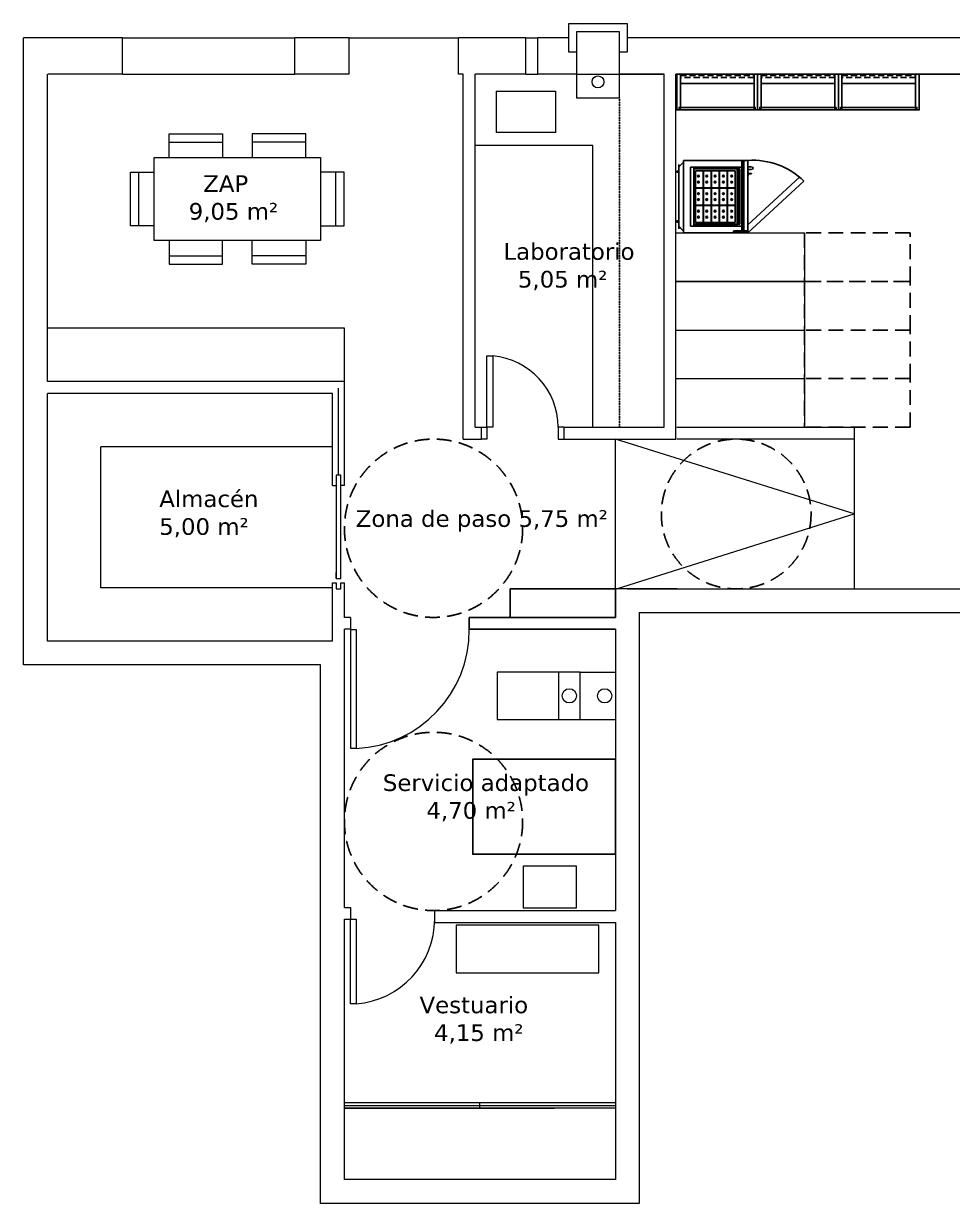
# Model space of a CAD drawing. Header units: inches. Extents: x -96389 to 34443, y 2 to 18625.
# Drawn here: x 14584 to 22401, y 2980 to 12906 of the extents above; entities that cross this region are included whole.
import ezdxf

# ---------------------------------------------------------------- set-up
doc = ezdxf.new("R2010")
doc.units = ezdxf.units.IN
doc.header["$LTSCALE"] = 2
doc.header["$MEASUREMENT"] = 0
for name, pattern in [('LÍNEAS_OCULTASX2', [0.75, 0.5, -0.25]), ('TRAZOS2', [0.375, 0.25, -0.125]), ('TRAZOSX2', [38.1, 25.4, -12.7])]:
    doc.linetypes.add(name, pattern=pattern)
for name, color, linetype in [('CARPINTERÍA', 4, 'Continuous'), ('CONCEP 2D', 7, 'Continuous'), ('LÍNEA FINA', 4, 'Continuous'), ('LÍNEA GRUESA', 1, 'Continuous'), ('LÍNEA MEDIA', 255, 'Continuous'), ('MOBILIARIO', 8, 'Continuous'), ('TEXTO', 7, 'Continuous')]:
    doc.layers.add(name, color=color, linetype=linetype)

# ---------------------------------------------------------------- blocks, each defined once
blk = doc.blocks.new('A$C1176482E')
at = {"layer": 'CONCEP 2D'}
for p, q in [((0.065, 0.6065), (0.064, 0.6065)), ((0.064, 0.6065), (0.064, 0.5951)), ((0.065, 0), (0.065, 0.61)), ((0.065, 0.61), (0.555, 0.61)), ((0.065, 0.5947), (0.065, 0.6065)), ((0.555, 0.61), (0.555, 0.0186)), ((0.5625, 0.6088), (0.555, 0.61)), ((0.555, 0.61), (0.555, 0.0186)), ((0.555, 0.0186), (0.555, 0.61)), ((0.57, 0.61), (0.5625, 0.6088)), ((0.5625, 0.6088), (0.5625, 0.0186)), ((0.57, 0.0186), (0.57, 0.61)), ((0.57, 0.0186), (0.57, 0.61)), ((0.605, 0.61), (0.57, 0.61)), ((0.57, 0.61), (0.57, 0.0186)), ((0.605, 0), (0.605, 0.61)), ((0, 0.5134), (0, 0.5163)), ((0.024, 0.5751), (0.023, 0.5751)), ((0.023, 0.5751), (0.023, 0.0349)), ((0.064, 0.5951), (0.024, 0.5551)), ((0.024, 0.0349), (0.024, 0.5751)), ((0.024, 0.5551), (0.024, 0.5443)), ((0.024, 0.5443), (0.025, 0.5443)), ((0.025, 0.5547), (0.065, 0.5947)), ((0.025, 0.5443), (0.025, 0.5547)), ((0.555, 0.5526), (0.1238, 0.5526)), ((0.1238, 0.5526), (0.1238, 0.0574)), ((0.1492, 0.5457), (0.1492, 0.5377)), ((0.1492, 0.5457), (0.1492, 0.5377)), ((0.5142, 0.5377), (0.1492, 0.5377)), ((0.1492, 0.5377), (0.1492, 0.0727)), ((0.1492, 0.5377), (0.5142, 0.5377)), ((0.1492, 0.5377), (0.1692, 0.5377)), ((0.5092, 0.5507), (0.1542, 0.5507)), ((0.1692, 0.5507), (0.1542, 0.5507)), ((0.4992, 0.5227), (0.1642, 0.5227)), ((0.1642, 0.5227), (0.1642, 0.0877)), ((0.1692, 0.5377), (0.1692, 0.5507)), ((0.2288, 0.3797), (0.2288, 0.5227)), ((0.2288, 0.5227), (0.2318, 0.5227)), ((0.2318, 0.5227), (0.2318, 0.3797)), ((0.2964, 0.3797), (0.2964, 0.5227)), ((0.2964, 0.5227), (0.2994, 0.5227)), ((0.2994, 0.5227), (0.2994, 0.3797)), ((0.364, 0.3797), (0.364, 0.5227)), ((0.364, 0.5227), (0.367, 0.5227)), ((0.367, 0.5227), (0.367, 0.3797)), ((0.4316, 0.3797), (0.4316, 0.5227)), ((0.4316, 0.5227), (0.4346, 0.5227)), ((0.4346, 0.5227), (0.4346, 0.3797)), ((0.4992, 0.0877), (0.4992, 0.5227)), ((0.5142, 0.5377), (0.5142, 0.5457)), ((0.5142, 0.0727), (0.5142, 0.5377)), ((0.5142, 0.5377), (0.5142, 0.0727)), ((0.5372, 0.5377), (0.5142, 0.5377)), ((0.5322, 0.5377), (0.5272, 0.5377)), ((0.5272, 0.5377), (0.5272, 0.0727)), ((0.5372, 0.5377), (0.5322, 0.5377)), ((0.5372, 0.0727), (0.5372, 0.5377)), ((0.5372, 0.0727), (0.5372, 0.5377)), ((0.632, 0.556), (0.605, 0.556)), ((0.605, 0.556), (0.605, 0.5344)), ((0.605, 0.5344), (0.632, 0.5344)), ((0.608, 0.5128), (0.605, 0.5128)), ((0.605, 0.5128), (0.605, 0.4828)), ((0.608, 0.4828), (0.608, 0.5128)), ((0.608, 0.4988), (0.636, 0.4988)), ((0.608, 0.4968), (0.608, 0.4988)), ((0.636, 0.4968), (0.608, 0.4968)), ((0.636, 0.4988), (0.636, 0.4968)), ((0.605, 0.4828), (0.608, 0.4828)), ((0.605, 0.068), (1.0399, 0.4687)), ((0.605, 0), (1.0769, 0.4348)), ((0.1642, 0.3767), (0.1642, 0.3797)), ((0.1642, 0.3797), (0.4992, 0.3797)), ((0.4992, 0.3767), (0.1642, 0.3767)), ((0.2318, 0.3797), (0.2288, 0.3797)), ((0.2288, 0.2337), (0.2288, 0.3767)), ((0.2288, 0.3767), (0.2318, 0.3767)), ((0.2318, 0.3767), (0.2318, 0.2337)), ((0.2994, 0.3797), (0.2964, 0.3797)), ((0.2964, 0.2337), (0.2964, 0.3767)), ((0.2964, 0.3767), (0.2994, 0.3767)), ((0.2994, 0.3767), (0.2994, 0.2337)), ((0.367, 0.3797), (0.364, 0.3797)), ((0.364, 0.2337), (0.364, 0.3767)), ((0.364, 0.3767), (0.367, 0.3767)), ((0.367, 0.3767), (0.367, 0.2337)), ((0.4346, 0.3797), (0.4316, 0.3797)), ((0.4316, 0.2337), (0.4316, 0.3767)), ((0.4316, 0.3767), (0.4346, 0.3767)), ((0.4346, 0.3767), (0.4346, 0.2337)), ((0.4992, 0.3797), (0.4992, 0.3767)), ((0.1642, 0.2307), (0.1642, 0.2337)), ((0.1642, 0.2337), (0.4992, 0.2337)), ((0.4992, 0.2307), (0.1642, 0.2307)), ((0.2318, 0.2337), (0.2288, 0.2337)), ((0.2288, 0.0877), (0.2288, 0.2307)), ((0.2288, 0.2307), (0.2318, 0.2307)), ((0.2318, 0.2307), (0.2318, 0.0877)), ((0.2994, 0.2337), (0.2964, 0.2337)), ((0.2964, 0.0877), (0.2964, 0.2307)), ((0.2964, 0.2307), (0.2994, 0.2307)), ((0.2994, 0.2307), (0.2994, 0.0877)), ((0.367, 0.2337), (0.364, 0.2337)), ((0.364, 0.0877), (0.364, 0.2307)), ((0.364, 0.2307), (0.367, 0.2307)), ((0.367, 0.2307), (0.367, 0.0877)), ((0.4346, 0.2337), (0.4316, 0.2337)), ((0.4316, 0.0877), (0.4316, 0.2307)), ((0.4316, 0.2307), (0.4346, 0.2307)), ((0.4346, 0.2307), (0.4346, 0.0877)), ((0.4992, 0.2337), (0.4992, 0.2307)), ((0, 0.0966), (0, 0.0937)), ((0.023, 0.0349), (0.024, 0.0349)), ((0.024, 0.0549), (0.024, 0.0657)), ((0.024, 0.0657), (0.025, 0.0657)), ((0.064, 0.0149), (0.024, 0.0549)), ((0.025, 0.0657), (0.025, 0.0553)), ((0.025, 0.0553), (0.065, 0.0153)), ((0.064, 0.0035), (0.064, 0.0149)), ((0.065, 0.0035), (0.064, 0.0035)), ((0.065, 0.0153), (0.065, 0.0035)), ((0.555, 0), (0.065, 0)), ((0.1238, 0.0574), (0.555, 0.0574)), ((0.1492, 0.0727), (0.5142, 0.0727)), ((0.1492, 0.0647), (0.1492, 0.0727)), ((0.1492, 0.0727), (0.5142, 0.0727)), ((0.1492, 0.0647), (0.1492, 0.0727)), ((0.1492, 0.0727), (0.1692, 0.0727)), ((0.5092, 0.0597), (0.1542, 0.0597)), ((0.1692, 0.0597), (0.1542, 0.0597)), ((0.1642, 0.0877), (0.4992, 0.0877)), ((0.1692, 0.0727), (0.1692, 0.0597)), ((0.2318, 0.0877), (0.2288, 0.0877)), ((0.2994, 0.0877), (0.2964, 0.0877)), ((0.367, 0.0877), (0.364, 0.0877)), ((0.4346, 0.0877), (0.4316, 0.0877)), ((0.4904, 0.0186), (0.5979, 0.0186)), ((0.4904, 0.0067), (0.5979, 0.0067)), ((0.5142, 0.0727), (0.5372, 0.0727)), ((0.5142, 0.0727), (0.5142, 0.0647)), ((0.5272, 0.0727), (0.5372, 0.0727)), ((0.555, 0.0067), (0.555, 0)), ((0.555, 0.0067), (0.555, 0)), ((0.555, 0), (0.555, 0.0067)), ((0.555, 0), (0.57, 0)), ((0.5588, 0.0067), (0.5588, 0)), ((0.5625, 0.0067), (0.5625, 0)), ((0.5663, 0.0067), (0.5663, 0)), ((0.57, 0.0067), (0.57, 0)), ((0.57, 0), (0.57, 0.0067)), ((0.57, 0), (0.57, 0.0067)), ((0.57, 0), (0.605, 0))]:
    blk.add_line(p, q, dxfattribs=at)
at = {"layer": 'CONCEP 2D', "extrusion": (0, 0, -1)}
for centre, major_axis, ratio, start_param, end_param in [((0.6159, -0.0337), (0.4294, 0.4978), 0.955066, -0.751621, 0.068627), ((0.1542, 0.5457), (0.00354, 0.00354), 1, 3.926991, 5.497787), ((0.1542, 0.5457), (0.00354, 0.00354), 1, 3.926991, 5.497787), ((0.5092, 0.5457), (0.00354, 0.00354), 1, -0.785398, 0.785398), ((0.1892, 0.4777), (-0.0053, 0.0053), 1, 3.141593, 9.424778), ((0.1892, 0.4277), (-0.0053, 0.0053), 1, 3.141593, 9.424778), ((0.2592, 0.4777), (-0.0053, 0.0053), 1, 3.141593, 9.424778), ((0.2592, 0.4277), (0.0053, 0.0053), 1, 1.570796326794813, 7.853981633974399), ((0.3292, 0.4777), (-0.0053, 0.0053), 1, 3.141593, 9.424778), ((0.3292, 0.4277), (0.0053, 0.0053), 1, 1.570796326794813, 7.853981633974399), ((0.3992, 0.4777), (-0.0053, 0.0053), 1, 3.141593, 9.424778), ((0.3992, 0.4277), (0.0053, 0.0053), 1, 1.570796326794813, 7.853981633974399), ((0.4692, 0.4777), (-0.0053, 0.0053), 1, 3.141593, 9.424778), ((0.4692, 0.4277), (0.0053, 0.0053), 1, 1.570796326794813, 7.853981633974399), ((0.1892, 0.3302), (-0.0053, 0.0053), 1, 3.141593, 9.424778), ((0.2592, 0.3302), (0.0053, 0.0053), 1, 1.570796326794813, 7.853981633974399), ((0.3292, 0.3302), (0.0053, 0.0053), 1, 1.570796326794813, 7.853981633974399), ((0.3992, 0.3302), (0.0053, 0.0053), 1, 1.570796326794813, 7.853981633974399), ((0.4692, 0.3302), (0.0053, 0.0053), 1, 1.570796326794813, 7.853981633974399), ((0.1892, 0.2802), (-0.0053, 0.0053), 1, 3.141593, 9.424778), ((0.2592, 0.2802), (0.0053, 0.0053), 1, 1.570796326794813, 7.853981633974399), ((0.3292, 0.2802), (0.0053, 0.0053), 1, 1.570796326794813, 7.853981633974399), ((0.3992, 0.2802), (0.0053, 0.0053), 1, 1.570796326794813, 7.853981633974399), ((0.4692, 0.2802), (0.0053, 0.0053), 1, 1.570796326794813, 7.853981633974399), ((0.023, 0.048), (-0.038, 0.038), 1, 0.343437, 0.785398), ((0.1892, 0.1827), (-0.0053, 0.0053), 1, 3.141593, 9.424778), ((0.1892, 0.1327), (0.0053, 0.0053), 1, 1.570796326794813, 7.853981633974399), ((0.2592, 0.1827), (0.0053, 0.0053), 1, 1.570796326794813, 7.853981633974399), ((0.2592, 0.1327), (0.0053, 0.0053), 1, 1.570796326794813, 7.853981633974399), ((0.3292, 0.1827), (0.0053, 0.0053), 1, 1.570796326794813, 7.853981633974399), ((0.3292, 0.1327), (0.0053, 0.0053), 1, 1.570796326794813, 7.853981633974399), ((0.3992, 0.1827), (0.0053, 0.0053), 1, 1.570796326794813, 7.853981633974399), ((0.3992, 0.1327), (-0.0053, 0.0053), 1, 3.141593, 9.424778), ((0.4692, 0.1827), (0.0053, 0.0053), 1, 1.570796326794813, 7.853981633974399), ((0.4692, 0.1327), (0.0053, 0.0053), 1, 1.570796326794813, 7.853981633974399), ((0.1542, 0.0647), (-0.00354, 0.00354), 1, 3.926991, 5.497787), ((0.1542, 0.0647), (-0.00354, 0.00354), 1, 3.926991, 5.497787), ((0.4904, 0.0127), (-0.00418, 0.00418), 1, 3.926991, 7.068584), ((0.4927, 0.0127), (-0.00179, 0.00179), 1, 4.712389, 10.995574), ((0.5092, 0.0647), (-0.00354, 0.00354), 1, 2.356194, 3.926991), ((0.5979, 0.0127), (0.00418, 0.00418), 1, -0.785398, 2.356194)]:
    blk.add_ellipse(centre, major_axis=major_axis, ratio=ratio, start_param=start_param, end_param=end_param, dxfattribs=at)
at = {"layer": 'CONCEP 2D'}
for centre, major_axis, ratio, start_param, end_param in [((0.023, 0.4677), (-0.038, 0.038), 1, -0.785398, -0.343437), ((0.023, 0.562), (0.038, 0.038), 1, 3.48503, 3.926991), ((0.632, 0.5452), (-0.0168, 0.0023), 0.632293, 1.658453, 4.800045), ((0.023, 0.1423), (-0.038, 0.038), 1, 1.914234, 2.356194), ((0.5386, 0.0127), (0.00179, 0.00179), 1, 3.141593, 9.424778), ((0.5979, 0.0127), (0.00179, 0.00179), 1, 3.141593, 9.424778)]:
    blk.add_ellipse(centre, major_axis=major_axis, ratio=ratio, start_param=start_param, end_param=end_param, dxfattribs=at)
blk = doc.blocks.new('EST.ALMACEN_880')
at = {"layer": 'CONCEP 2D'}
for p, q in [((30, 0), (30, -10)), ((650, -10), (650, 0)), ((30, -10), (19, -10)), ((19, -10), (19, -21)), ((19, -21), (661, -21)), ((661, -10), (650, -10)), ((661, -21), (661, -10))]:
    blk.add_line(p, q, dxfattribs=at)
for points in [[(19, -21), (19, -10), (30, -10), (30, 0), (0, 0), (0, -300), (30, -300), (30, -21)], [(661, -21), (661, -10), (650, -10), (650, 0), (680, 0), (680, -300), (650, -300), (650, -21)], [(30, -300), (650, -300), (650, -21), (30, -21)], [(30, -300), (650, -300), (650, -21), (30, -21)]]:
    blk.add_lwpolyline(points, close=True, dxfattribs=at)
blk.add_lwpolyline([(30, 0), (30, -10), (19, -10), (19, -21), (661, -21), (661, -10), (650, -10), (650, 0), (30, 0)], dxfattribs=at)
at = {"layer": 'CONCEP 2D', "color": 4}
blk.add_lwpolyline([(30, -221), (650, -221), (650, -21), (30, -21)], close=True, dxfattribs=at)
at = {"layer": 'CONCEP 2D', "linetype": 'TRAZOSX2'}
blk.add_lwpolyline([(30, -290), (650, -290), (650, -271), (30, -271)], close=True, dxfattribs=at)

msp = doc.modelspace()

# ---------------------------------------------------------------- linework, layer by layer
at = {"linetype": 'LÍNEAS_OCULTASX2'}
msp.add_line((19598.2, 12280.1), (19598.2, 9510.1), dxfattribs=at)
msp.add_lwpolyline([(19564.3, 6717.3), (19564.3, 5917.3), (18364.3, 5917.3), (18364.3, 6717.3)], close=True)
at = {"layer": 'CARPINTERÍA', "lineweight": 9}
for p, q in [((17234.3, 9107.1), (17234.3, 9840.1)), ((17214.3, 8237.1), (17214.3, 8287.1))]:
    msp.add_line(p, q, dxfattribs=at)
for points in [[(18482.2, 9510.1), (18482.2, 10110.1), (18532.2, 10110.1), (18532.2, 9510.1)], [(17214.3, 8237.1), (17254.3, 8237.1), (17254.3, 9107.1), (17214.3, 9107.1)], [(17384.3, 6808.3), (17338.9, 6808.3), (17338.9, 7808.3), (17384.3, 7808.3)], [(17384.3, 4660.1), (17334.3, 4660.1), (17334.3, 5370.1), (17384.3, 5370.1)]]:
    msp.add_lwpolyline(points, close=True, dxfattribs=at)
for points in [[(18434.3, 9510.1), (18482.2, 9510.1), (18482.2, 9410.1), (18434.3, 9410.1)], [(19130.2, 9510.1), (19082.2, 9510.1), (19082.2, 9410.1), (19130.2, 9410.1)]]:
    msp.add_lwpolyline(points, dxfattribs=at)
for centre, radius, start, end in [((18479.8, 9510), 602.5, 0.01686, 85.00404), ((17340.9, 7800.8), 993.4, 272.50326, 0.53849), ((17331, 5371.4), 713.3, 274.28423, 359.89609)]:
    msp.add_arc(centre, radius, start, end, dxfattribs=at)
at = {"layer": 'CONCEP 2D', "color": 8, "linetype": 'TRAZOS2', "ltscale": 250}
msp.add_line((22045.1, 9510.1), (21156, 9510.1), dxfattribs=at)
msp.add_lwpolyline([(22045.1, 10736.4), (22045.1, 11145.1), (21156, 11145.1), (21156, 10736.4)], close=True, dxfattribs=at)
for points in [[(22045.1, 10327.6), (22045.1, 10736.4), (21156, 10736.4), (21156, 10327.6)], [(22045.1, 9918.9), (22045.1, 10327.6), (21156, 10327.6), (21156, 9918.9)], [(22045.1, 9510.1), (22045.1, 9918.9), (21156, 9918.9), (21156, 9510.1)]]:
    msp.add_lwpolyline(points, dxfattribs=at)
for centre, radius in [((18034.3, 8660.1), 750), ((20581.4, 8780.1), 630), ((18034.3, 6193.8), 750)]:
    msp.add_circle(centre, radius, dxfattribs=at)
at = {"layer": 'LÍNEA FINA', "lineweight": 9}
for p, q in [((15416.8, 12785.9), (16866.8, 12785.9)), ((17324.3, 12785.9), (18244.3, 12785.9)), ((18811.2, 12785.9), (18911.2, 12785.9)), ((15416.8, 12480.1), (16866.8, 12480.1)), ((18811.2, 12480.1), (18911.2, 12480.1)), ((21574.3, 8780.1), (19564.3, 9410.1)), ((19574.3, 8150.1), (21574.3, 8780.1))]:
    msp.add_line(p, q, dxfattribs=at)
for points in [[(19238.2, 12480.1), (19238.2, 12280.1), (19598.2, 12280.1), (19598.2, 12480.1)], [(20081.3, 9510.1), (21574.3, 9510.1), (21574.3, 9410.1), (20081.3, 9410.1)], [(19564.3, 8150.1), (19564.3, 9410.1), (19564.3, 9410.1)], [(21574.3, 9410.1), (21574.3, 8150.1)]]:
    msp.add_lwpolyline(points, dxfattribs=at)
msp.add_circle((19418.2, 12415.7), 50, dxfattribs=at)
at = {"layer": 'LÍNEA GRUESA', "lineweight": 20}
msp.add_lwpolyline([(19238.2, 12480.1), (19598.2, 12480.1), (19598.2, 12835.9), (19238.2, 12835.9)], close=True, dxfattribs=at)
at = {"layer": 'LÍNEA MEDIA', "lineweight": 15}
for p, q in [((15416.8, 12480.1), (15416.8, 12785.9)), ((16866.8, 12480.1), (16866.8, 12785.9)), ((17324.3, 12480.1), (17324.3, 12785.9)), ((18244.3, 12480.1), (18244.3, 12785.9)), ((23519.2, 12785.9), (19663.2, 12785.9)), ((18284.3, 9410.1), (18284.3, 12480.1)), ((18384.3, 9510.1), (18384.3, 12480.1)), ((18384.3, 9510.1), (18384.3, 12480.1)), ((19974.3, 12480.1), (19598.2, 12480.1)), ((19974.3, 9510.1), (19974.3, 12480.1)), ((23584.3, 12480.1), (20074.3, 12480.1)), ((20074.3, 9410.1), (20074.3, 12480.1)), ((17284.3, 9894.1), (14784.3, 9894.1)), ((17184.3, 9794.1), (14784.3, 9794.1)), ((18384.3, 9510.1), (18434.3, 9510.1)), ((18434.3, 9510.1), (18434.3, 9410.1)), ((19130.2, 9510.1), (19974.3, 9510.1)), ((19130.2, 9510.1), (19130.2, 9410.1)), ((18284.3, 9410.1), (18434.3, 9410.1)), ((19130.2, 9410.1), (20074.3, 9410.1)), ((17184.3, 9020.1), (17214.3, 9020.1)), ((17284.3, 9020.1), (17254.3, 9020.1)), ((17184.3, 7710.1), (17184.3, 8200.1)), ((17184.3, 8200.1), (17214.3, 8200.1)), ((17254.3, 8200.1), (17284.3, 8200.1)), ((17284.3, 7910.1), (17284.3, 8200.1)), ((20084.3, 8150.1), (19564.3, 8150.1)), ((17334.3, 7910.1), (17334.3, 7810.1)), ((17284.3, 7710.1), (17284.3, 7810.1)), ((17284.3, 5470.1), (17334.3, 5470.1)), ((17334.3, 5470.1), (17334.3, 5370.1)), ((17284.3, 5370.1), (17334.3, 5370.1)), ((18044.3, 5443.8), (19564.3, 5443.8)), ((18044.3, 5343.8), (18044.3, 5443.8)), ((18044.3, 5343.8), (19564.3, 5343.8))]:
    msp.add_line(p, q, dxfattribs=at)
at = {"layer": 'LÍNEA MEDIA'}
for p, q in [((19564.3, 7910.1), (19564.3, 8150.1)), ((18334.3, 7810.1), (18334.3, 7910.1)), ((18334.3, 7910.1), (19564.3, 7910.1)), ((18334.3, 7810.1), (19564.3, 7810.1))]:
    msp.add_line(p, q, dxfattribs=at)
at = {"layer": 'LÍNEA MEDIA', "lineweight": 15}
for points in [[(19238.2, 12665.9), (19173.1, 12665.9), (19173.2, 12905.9), (19663.2, 12905.9), (19663.2, 12665.9), (19598.2, 12665.9)], [(19764.3, 7950.1), (19764.3, 2980.1), (17084.3, 2980.1), (17084.3, 7510.1), (14584.3, 7510.1), (14584.3, 12785.9)], [(15416.8, 12785.9), (14584.3, 12785.9)], [(17324.3, 12785.9), (16866.8, 12785.9)], [(18811.2, 12785.9), (18244.3, 12785.9)], [(18811.2, 12480.1), (18811.2, 12785.9)], [(19173.2, 12785.9), (18911.2, 12785.9)], [(18911.2, 12480.1), (18911.2, 12785.9)], [(14784.3, 9894.1), (14784.3, 12480.1)], [(15416.8, 12480.1), (14788.2, 12480.1)], [(17324.3, 12480.1), (16866.8, 12480.1)], [(18284.3, 12480.1), (18244.3, 12480.1)], [(18811.2, 12480.1), (18384.3, 12480.1)], [(19238.2, 12480.1), (18911.2, 12480.1)], [(19598.2, 12480.1), (19598.2, 12480.1), (19974.3, 12480.1)], [(20074.3, 12480.1), (23573.3, 12480.1), (23573.3, 12480.1)], [(17284.3, 9020.1), (17284.3, 9894.1)], [(17184.3, 7710.1), (14784.3, 7710.1), (14784.3, 9794.1)], [(17184.3, 9020.1), (17184.3, 9794.1)], [(17214.3, 8200.1), (17214.3, 8150.1), (17254.3, 8150.1), (17254.3, 8200.1)], [(19664.3, 8150.1), (25024.3, 8150.1)], [(19764.3, 7950.1), (24824.3, 7950.1)], [(17334.3, 7910.1), (17284.3, 7910.1)], [(17334.3, 7810.1), (17284.3, 7810.1)], [(19564.3, 7810.1), (19564.3, 5443.8)], [(17284.3, 5470.1), (17284.3, 7710.1)], [(19564.3, 5343.8), (19564.3, 3180.1), (17284.3, 3180.1), (17284.3, 5370.1)]]:
    msp.add_lwpolyline(points, dxfattribs=at)
at = {"layer": 'MOBILIARIO', "lineweight": 9}
for p, q in [((21156, 12480.1), (20074.3, 12480.1)), ((18560.5, 12336.3), (19060.5, 12336.3)), ((18560.5, 12336.3), (18560.5, 11989.4)), ((19060.5, 12336.3), (19060.5, 11989.4)), ((19060.5, 11989.4), (18560.5, 11989.4)), ((15808.3, 11908.4), (16258.3, 11908.4)), ((16958.3, 11908.4), (16508.3, 11908.4)), ((19374.3, 11880.1), (18384.3, 11880.1)), ((19374.3, 9510.1), (19374.3, 11880.1)), ((15555, 11205.1), (15555, 11655.1)), ((17211.7, 11205.1), (17211.7, 11655.1)), ((15808.3, 10951.7), (16258.3, 10951.7)), ((16958.3, 10951.7), (16508.3, 10951.7)), ((17184.3, 9344.1), (15234.3, 9344.1)), ((17184.3, 8160.1), (15234.3, 8160.1)), ((19088.5, 7050.1), (19088.5, 7450.1)), ((17284.3, 3830.1), (19564.3, 3830.1)), ((17284.3, 3805.1), (19564.3, 3805.1)), ((19564.3, 3780.1), (17284.3, 3780.1)), ((17284.3, 3780.1), (19052.9, 3780.1)), ((18424.3, 3780.1), (18424.3, 3830.1))]:
    msp.add_line(p, q, dxfattribs=at)
at = {"layer": 'MOBILIARIO', "lineweight": 9, "ltscale": 0.5}
msp.add_lwpolyline([(22045.1, 12480.1), (22045.1, 12480.1), (21156, 12480.1), (21156, 12480.1)], dxfattribs=at)
at = {"layer": 'MOBILIARIO', "lineweight": 9}
for points in [[(15808.3, 11979.2), (16258.3, 11979.2), (16258.3, 11780.1)], [(15808.3, 11780.1), (15808.3, 11979.2)], [(16958.3, 11979.2), (16508.3, 11979.2), (16508.3, 11780.1)], [(16958.3, 11780.1), (16958.3, 11979.2)], [(15683.3, 11780.1), (17083.3, 11780.1), (17083.3, 11080.1), (15683.3, 11080.1), (15683.3, 11780.1)], [(15484.3, 11205.1), (15484.3, 11655.1), (15683.3, 11655.1)], [(17282.4, 11205.1), (17282.4, 11655.1), (17083.3, 11655.1)], [(15683.3, 11205.1), (15484.3, 11205.1)], [(17083.3, 11205.1), (17282.4, 11205.1)], [(20074.3, 11145.1), (21156, 11145.1), (21156, 10736.4), (20074.3, 10736.4), (20074.3, 10736.4)], [(15808.3, 10881), (16258.3, 10881), (16258.3, 11080.1)], [(15808.3, 11080.1), (15808.3, 10881)], [(16958.3, 10881), (16508.3, 10881), (16508.3, 11080.1)], [(16958.3, 11080.1), (16958.3, 10881)], [(20074.3, 10736.4), (21156, 10736.4), (21156, 10327.6), (21156, 10327.6), (21156, 10327.6)], [(17284.3, 9894.1), (17284.3, 10344.1), (14784.3, 10344.1)], [(20074.3, 10327.6), (21156, 10327.6), (21156, 9918.9), (21156, 9918.9), (21156, 9918.9)], [(20074.3, 9918.9), (21156, 9918.9), (21156, 9510.1), (21156, 9510.1), (21156, 9510.1)], [(15234.3, 8160.1), (15234.3, 9344.1)], [(19268.5, 7050.1), (19268.5, 7450.1), (18568.5, 7450.1), (18568.5, 7050.1), (19268.5, 7050.1)], [(19268.5, 7450.1), (19564.3, 7450.1)], [(19268.5, 7050.1), (19564.3, 7050.1)], [(18787.8, 5468.1), (19237.8, 5468.1), (19237.8, 5818.1), (18787.8, 5818.1), (18787.8, 5468.1)], [(18224.3, 4920.1), (19424.3, 4920.1), (19424.3, 5320.1), (18224.3, 5320.1), (18224.3, 4920.1)]]:
    msp.add_lwpolyline(points, dxfattribs=at)
at = {"layer": 'MOBILIARIO'}
msp.add_lwpolyline([(19564.3, 8150.1), (18679.3, 8150.1), (18679.3, 7910.1)], dxfattribs=at)
at = {"layer": 'MOBILIARIO', "lineweight": 9}
for centre in [(19177.4, 7250.1), (19474.8, 7250.1), (19474.8, 7250.1), (19474.8, 7250.1)]:
    msp.add_circle(centre, 60, dxfattribs=at)

# ---------------------------------------------------------------- block references
at = {"layer": 'CONCEP 2D', "xscale": -1, "rotation": 180}
for p in [(20081.3, 12180.1), (20761.3, 12180.1), (21441.3, 12180.1)]:
    msp.add_blockref('EST.ALMACEN_880', p, dxfattribs=at)
at = {"layer": 'CONCEP 2D', "xscale": 1000, "yscale": 1000, "zscale": 1000}
msp.add_blockref('A$C1176482E', (20074.3, 11145.1), dxfattribs=at)

# ---------------------------------------------------------------- texts
at = {"layer": 'TEXTO', "lineweight": 9, "char_height": 140, "width": 6151.239, "attachment_point": 1}
for s, insert in [('{\\fVerdana|b0|i0|c0|p34;  ZAP\\P9,05 m²}', (15973.7, 11629.9)), ('{\\fVerdana|b0|i0|c0|p34;Laboratorio\\P  5,05 m²}', (18622.5, 11058.8)), ('{\\fVerdana|b0|i0|c0|p34;Almacén\\P5,00 m²}', (15725.9, 8978.1)), ('{\\fVerdana|b0|i0|c0|p34;Zona de paso 5,75 m²}', (17379.9, 8811.8)), ('{\\fVerdana|b0|i0|c0|p34;Servicio adaptado\\P      4,70 m²}', (17607.9, 6589.8)), ('{\\fVerdana|b0|i0|c0|p34;Vestuario\\P  4,15 m²}', (17916.4, 4720))]:
    msp.add_mtext(s, dxfattribs=dict(at, insert=insert))

doc.saveas('drawing.dxf')
